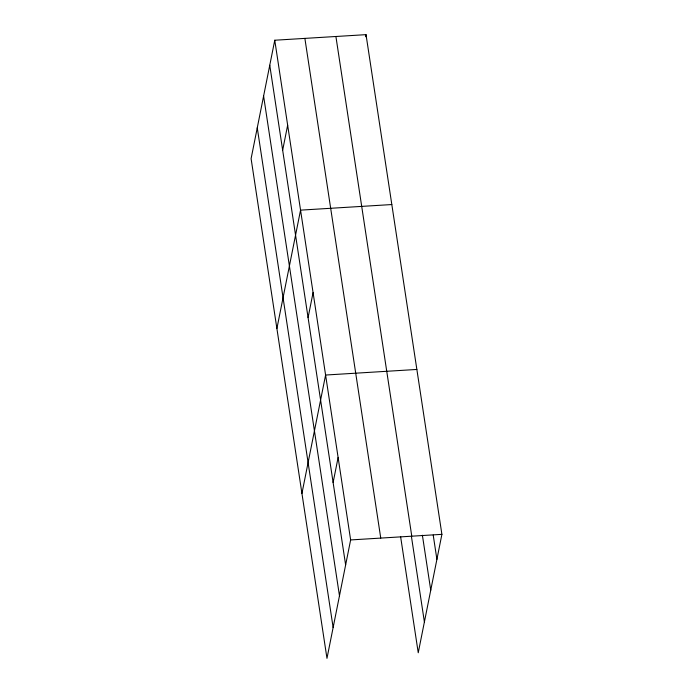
<?xml version="1.0" encoding="UTF-8"?>
<svg xmlns="http://www.w3.org/2000/svg" width="693" height="693" viewBox="0 0 693 693"><rect width="100%" height="100%" fill="white"/><g stroke="black" fill="none" stroke-linecap="round" stroke-linejoin="round"><path stroke-width="1.04" d="M274.757 40.229L251.1 158.654L326.975 658.35L350.632 539.934L274.757 40.229L366.025 34.65L441.9 534.346L418.243 652.771L400.58 536.495M282.657 150.216L287.656 125.182M276.897 328.551L300.554 210.135L391.822 204.548M308.073 317.611L313.08 292.585M365.609 36.738L366.025 34.65M301.931 493.451L325.597 375.034L416.865 369.447M333.116 482.51L338.115 457.484M350.632 539.934L441.9 534.346M433.212 535.065L436.902 559.381M422.392 535.23L430.743 590.202M335.906 36.495L411.781 536.191M411.399 536.33L424.393 621.95M304.877 38.392L380.752 538.089M269.759 65.263L345.634 564.968M263.6 96.084L339.475 595.781M257.259 127.833L333.134 627.529"/></g></svg>
